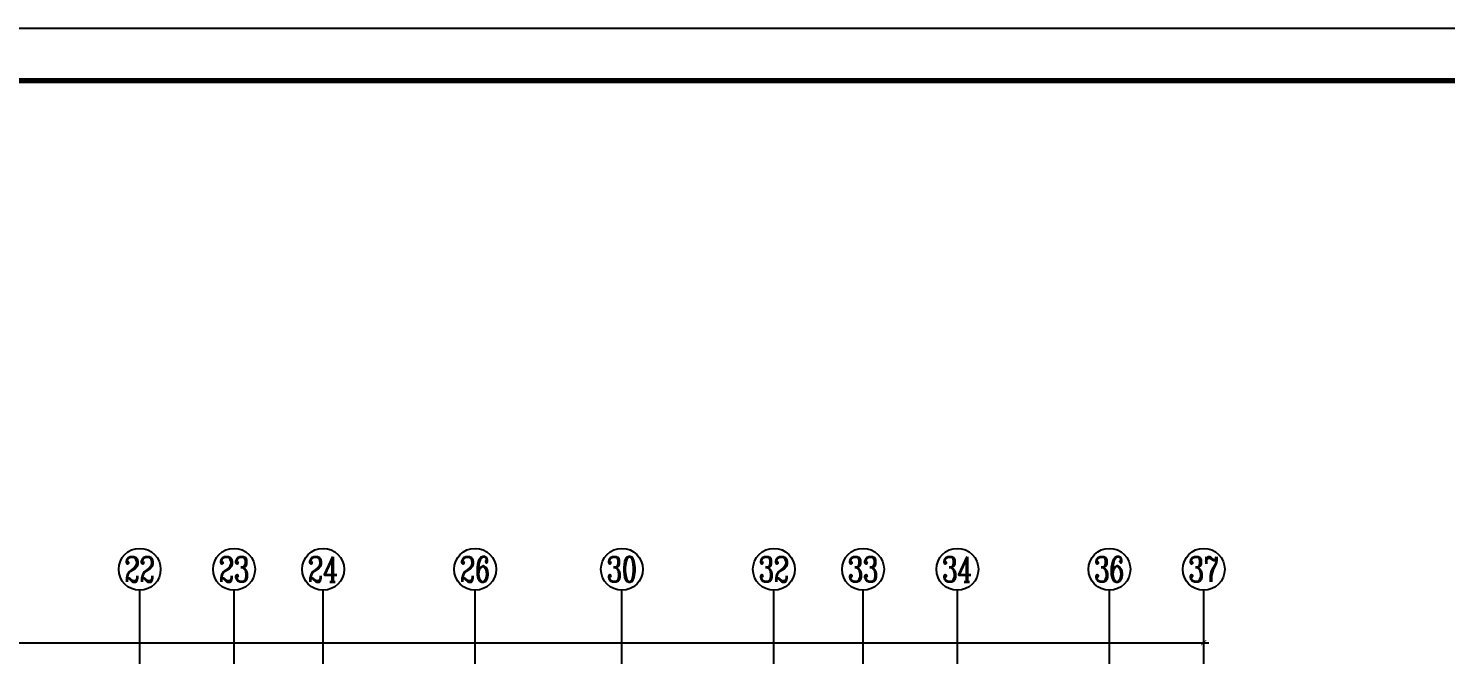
# Model space of a CAD drawing. Extents: x -668857 to 143095, y -247466 to 228182.
# Drawn here: x -70157 to -43118, y 145192 to 157141 of the extents above; entities that cross this region are included whole.
import ezdxf
from ezdxf.enums import TextEntityAlignment as Align

# ---------------------------------------------------------------- set-up
doc = ezdxf.new("R2010")
doc.units = 0
doc.header["$LTSCALE"] = 1000
doc.linetypes.add('DOTE', pattern=[2.42, 2, -0.2, 0.02, -0.2])
doc.layers.get('0').update_dxf_attribs({"linetype": 'CONTINUOUS'})
doc.layers.get('DEFPOINTS').update_dxf_attribs({"linetype": 'CONTINUOUS'})
for name, color, linetype in [('-TK', 7, 'CONTINUOUS'), ('A-AXIS', 1, 'CONTINUOUS'), ('A-DOTE', 10, 'DOTE'), ('AXIS_NUM', 7, 'CONTINUOUS'), ('S-Y一般标注', 3, 'CONTINUOUS')]:
    doc.layers.add(name, color=color, linetype=linetype)
doc.styles.add('TSSD_Axis', font='complex.shx', dxfattribs={"width": 0.7, "bigfont": 'hztxt.shx'})
doc.styles.add('TSSD_DIMENSION', font='Tssdeng.shx', dxfattribs={"width": 0.7, "bigfont": 'tssdchn.shx'})
doc.dimstyles.new('TSSD_100_100', dxfattribs={"dimtxt": 300, "dimasz": 100, "dimexe": 100, "dimexo": 250, "dimgap": 100, "dimtad": 1, "dimdec": 0, "dimzin": 0, "dimdsep": 46, "dimtxsty": 'TSSD_DIMENSION', "dimblk": 'ARCHTICK', "dimcen": 0, "dimdle": 100, "dimclrt": 7, "dimadec": 0, "dimazin": 0, "dimtfac": 1, "dimtdec": 0, "dimtix": 1, "dimtmove": 2, "dimatfit": 3, "dimldrblk": 'ARCHTICK', "dimfxl": 0, "dimtolj": 1, "dimtzin": 0, "dimarcsym": 0})

# ---------------------------------------------------------------- blocks, each defined once
blk = doc.blocks.new('A1')
blk.add_lwpolyline([(0, 59400), (0, 0), (84100, 0), (84100, 59400)], close=True)
at = {"const_width": 100}
blk.add_lwpolyline([(2500, 58400), (2500, 1000), (83100, 1000), (83100, 58400)], close=True, dxfattribs=at)
blk = doc.blocks.new('ts_axno')
at = {"color": 0, "linetype": 'ByBlock', "lineweight": -2}
blk.add_circle((0, 0), 0.5, dxfattribs=at)
at = {"color": 0, "linetype": 'ByBlock', "lineweight": -2, "style": 'TSSD_Axis', "width": 0.7}
blk.add_attdef('A', text='', height=0.6, dxfattribs=at).set_placement((0, 0), align=Align.MIDDLE_CENTER)
blk = doc.blocks.new('_ArchTick')
at = {"color": 0, "linetype": 'ByBlock', "const_width": 0.15}
blk.add_lwpolyline([(-0.5, -0.5), (0.5, 0.5)], dxfattribs=at)
blk = doc.blocks.new('*D239')
at = {"layer": 'DEFPOINTS', "color": 0}
for p in [(54600, 22900), (4600, 21100), (54600, 21100)]:
    blk.add_point(p, dxfattribs=at)
at = {"layer": 'S-Y一般标注', "color": 0, "lineweight": -2}
for p, q in [((4600, 21350), (4600, 23000)), ((54600, 21350), (54600, 23000)), ((4500, 22900), (54700, 22900))]:
    blk.add_line(p, q, dxfattribs=at)
at = {"layer": 'S-Y一般标注', "color": 0, "lineweight": -2, "xscale": 100, "yscale": 100, "zscale": 100, "rotation": 180}
blk.add_blockref('_ArchTick', (4600, 22900), dxfattribs=at)
at = {"layer": 'S-Y一般标注', "color": 0, "lineweight": -2, "xscale": 100, "yscale": 100, "zscale": 100}
blk.add_blockref('_ArchTick', (54600, 22900), dxfattribs=at)
at = {"layer": 'S-Y一般标注', "color": 7, "insert": (29600, 23150), "char_height": 300, "attachment_point": 5, "style": 'TSSD_DIMENSION'}
blk.add_mtext('\\A1;50000', dxfattribs=at)
blk = doc.blocks.new('20210726.16350016')
at = {"layer": 'A-AXIS'}
for p, q in [((34300, 21100), (34300, 23900)), ((36100, 21100), (36100, 23900)), ((37800, 21100), (37800, 23900)), ((40700, 21100), (40700, 23900)), ((43500, 21100), (43500, 23900)), ((46400, 21100), (46400, 23900)), ((48100, 21100), (48100, 23900)), ((49900, 21100), (49900, 23900)), ((52800, 21100), (52800, 23900)), ((54600, 21100), (54600, 23900))]:
    blk.add_line(p, q, dxfattribs=at)
ref = blk.add_blockref('ts_axno', (34300, 24300), dxfattribs=dict(at, xscale=800, yscale=800, zscale=800))
ref.add_attrib('14', '22', dxfattribs={"layer": 'AXIS_NUM', "height": 480, "style": 'TSSD_Axis', "width": 0.7}).set_placement((34300, 24300), align=Align.MIDDLE_CENTER)
ref = blk.add_blockref('ts_axno', (36100, 24300), dxfattribs=dict(at, xscale=800, yscale=800, zscale=800))
ref.add_attrib('15', '23', dxfattribs={"layer": 'AXIS_NUM', "height": 480, "style": 'TSSD_Axis', "width": 0.7}).set_placement((36100, 24300), align=Align.MIDDLE_CENTER)
ref = blk.add_blockref('ts_axno', (37800, 24300), dxfattribs=dict(at, xscale=800, yscale=800, zscale=800))
ref.add_attrib('16', '24', dxfattribs={"layer": 'AXIS_NUM', "height": 480, "style": 'TSSD_Axis', "width": 0.7}).set_placement((37800, 24300), align=Align.MIDDLE_CENTER)
ref = blk.add_blockref('ts_axno', (40700, 24300), dxfattribs=dict(at, xscale=800, yscale=800, zscale=800))
ref.add_attrib('17', '26', dxfattribs={"layer": 'AXIS_NUM', "height": 480, "style": 'TSSD_Axis', "width": 0.7}).set_placement((40700, 24300), align=Align.MIDDLE_CENTER)
ref = blk.add_blockref('ts_axno', (43500, 24300), dxfattribs=dict(at, xscale=800, yscale=800, zscale=800))
ref.add_attrib('18', '30', dxfattribs={"layer": 'AXIS_NUM', "height": 480, "style": 'TSSD_Axis', "width": 0.7}).set_placement((43500, 24300), align=Align.MIDDLE_CENTER)
ref = blk.add_blockref('ts_axno', (46400, 24300), dxfattribs=dict(at, xscale=800, yscale=800, zscale=800))
ref.add_attrib('19', '32', dxfattribs={"layer": 'AXIS_NUM', "height": 480, "style": 'TSSD_Axis', "width": 0.7}).set_placement((46400, 24300), align=Align.MIDDLE_CENTER)
ref = blk.add_blockref('ts_axno', (48100, 24300), dxfattribs=dict(at, xscale=800, yscale=800, zscale=800))
ref.add_attrib('20', '33', dxfattribs={"layer": 'AXIS_NUM', "height": 480, "style": 'TSSD_Axis', "width": 0.7}).set_placement((48100, 24300), align=Align.MIDDLE_CENTER)
ref = blk.add_blockref('ts_axno', (49900, 24300), dxfattribs=dict(at, xscale=800, yscale=800, zscale=800))
ref.add_attrib('21', '34', dxfattribs={"layer": 'AXIS_NUM', "height": 480, "style": 'TSSD_Axis', "width": 0.7}).set_placement((49900, 24300), align=Align.MIDDLE_CENTER)
ref = blk.add_blockref('ts_axno', (52800, 24300), dxfattribs=dict(at, xscale=800, yscale=800, zscale=800))
ref.add_attrib('22', '36', dxfattribs={"layer": 'AXIS_NUM', "height": 480, "style": 'TSSD_Axis', "width": 0.7}).set_placement((52800, 24300), align=Align.MIDDLE_CENTER)
ref = blk.add_blockref('ts_axno', (54600, 24300), dxfattribs=dict(at, xscale=800, yscale=800, zscale=800))
ref.add_attrib('23', '37', dxfattribs={"layer": 'AXIS_NUM', "height": 480, "style": 'TSSD_Axis', "width": 0.7}).set_placement((54600, 24300), align=Align.MIDDLE_CENTER)
at = {"layer": 'S-Y一般标注'}
dim = blk.add_linear_dim(base=(54600, 22900), p1=(4600, 21100), p2=(54600, 21100), dimstyle='TSSD_100_100', dxfattribs=at)
dim.commit()
dim.dimension.update_dxf_attribs({"geometry": '*D239', "text_midpoint": (29600, 23150)})

msp = doc.modelspace()

# ---------------------------------------------------------------- block references
at = {"layer": '-TK'}
msp.add_blockref('A1', (-113675.38, 97740.98), dxfattribs=at)
at = {"layer": 'A-DOTE'}
msp.add_blockref('20210726.16350016', (-102333.09, 122519.73), dxfattribs=at)

doc.saveas('drawing.dxf')
